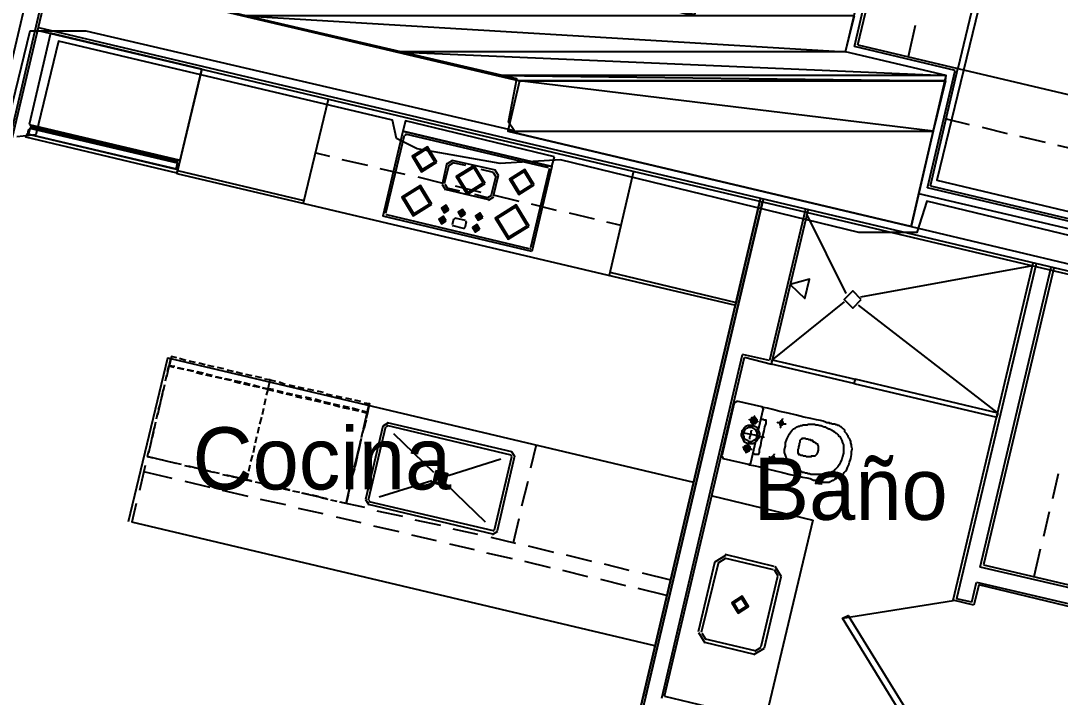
# Model space of a CAD drawing. Header units: feet. Extents: x -84 to 198, y -22 to 181.
# Drawn here: x 80.59 to 100.65, y 33.94 to 47 of the extents above; entities that cross this region are included whole.
import ezdxf
from ezdxf.enums import TextEntityAlignment as Align

# ---------------------------------------------------------------- set-up
doc = ezdxf.new("R2010")
doc.units = ezdxf.units.FT
for name, color, linetype in [('A-AREA-COMUN', 252, 'CONTINUOUS'), ('A-AREA-UNIDAD', 30, 'CONTINUOUS'), ('A-LINEA', 7, 'CONTINUOUS'), ('A-LINEA-FINA', 9, 'CONTINUOUS'), ('A-MURO-CONCRETO', 8, 'CONTINUOUS'), ('A-NOMBRE-ESPACIO', 2, 'CONTINUOUS')]:
    doc.layers.add(name, color=color, linetype=linetype)

msp = doc.modelspace()

# ---------------------------------------------------------------- linework, layer by layer
at = {"layer": 'A-AREA-COMUN'}
msp.add_lwpolyline([(79.968, 43.5556), (80.768, 46.8089), (81.84, 46.8089), (90.112, 44.8889), (90, 45.0489), (90.16, 45.8844), (81.568, 47.8933), (81.408, 48.0533), (81.952, 49.8489), (93.6, 47.1289), (95.488, 55.2533), (85.6, 57.5644), (85.44, 57.76), (85.872, 59.36), (85.712, 59.4133), (85.712, 60.3733), (86.48, 63.5733), (75.968, 66.08)], dxfattribs=at)
at = {"layer": 'A-AREA-UNIDAD'}
for points in [[(76.608, 66.24), (86.592, 64), (86.64, 62.8089), (85.92, 59.6444), (99.008, 56.7644), (98.96, 55.4133), (98.08, 51.5733), (97.792, 51.4844), (97.728, 51.0933), (99.6, 50.6489), (99.648, 49.6), (98.272, 43.9289), (105.232, 42.2756), (105.712, 44.2489), (106.912, 44.2844), (118.48, 41.5289)], [(119.008, 38.0089), (105.632, 41.1556), (105.36, 41.3689), (105.52, 41.9556), (104.56, 41.9556), (98.08, 43.52), (97.888, 42.9156), (96.768, 42.9156), (91.008, 44.32), (89.84, 44.2489), (88.24, 44.5333), (87.84, 44.7289), (87.76, 45.0844), (81.312, 46.6133), (80.88, 44.8), (80.512, 44.7644)]]:
    msp.add_lwpolyline(points, dxfattribs=at)
at = {"layer": 'A-LINEA'}
for p, q in [((96.68, 46.5111), (97.7333, 50.9644)), ((96.7467, 46.5378), (97.7733, 50.8978)), ((99.72, 50.4444), (98.68, 46.0844)), ((79.84, 43.7911), (81.1067, 49.1644)), ((80.0667, 43.4178), (81.4, 49.0978)), ((80.0933, 43.3644), (81.4533, 49.0844)), ((80.92, 46.8178), (115.3467, 38.6711)), ((115.36, 38.7244), (80.9333, 46.8711)), ((97.8533, 46.9111), (97.72, 46.3111)), ((98.6267, 46.0444), (96.68, 46.5111)), ((96.7467, 46.5378), (98.68, 46.0844)), ((98.0933, 43.7778), (98.6267, 46.0444)), ((98.1467, 43.8178), (98.68, 46.0844)), ((98.68, 46.0844), (103.9467, 44.8444)), ((86.52, 45.4844), (86.04, 43.4844)), ((80.7867, 44.9644), (83.6, 44.2978)), ((80.7867, 44.9644), (83.6, 44.2978)), ((98.4533, 45.1111), (98.8933, 45.0044)), ((99.1467, 44.9511), (99.6267, 44.8311)), ((83.6, 44.2711), (80.7867, 44.9378)), ((83.6, 44.2711), (80.7867, 44.9378)), ((87.96, 44.8711), (87.5733, 43.2311)), ((87.9867, 44.7911), (87.6267, 43.2844)), ((90.84, 44.1911), (87.96, 44.8711)), ((88.0246, 44.8039), (88.0005, 44.789)), ((90.7733, 44.1644), (88.0133, 44.8178)), ((99.8667, 44.7778), (100.36, 44.6578)), ((100.6, 44.6044), (101.0933, 44.4844)), ((86.28, 44.4578), (86.5467, 44.3911)), ((86.7867, 44.3244), (87.28, 44.2178)), ((87.52, 44.1511), (88, 44.0444)), ((88.8133, 44.2578), (88.72, 43.8444)), ((88.8533, 44.2178), (88.76, 43.8578)), ((88.92, 44.3088), (88.8157, 44.2444)), ((88.9271, 44.2562), (88.8549, 44.2116)), ((88.9067, 44.3111), (89.7467, 44.1244)), ((88.92, 44.2711), (89.1733, 44.2178)), ((90.84, 44.1911), (90.4533, 42.5511)), ((90.7995, 44.1265), (90.7846, 44.1506)), ((83.6133, 44.1111), (86.0533, 43.5378)), ((88.2533, 43.9911), (88.7333, 43.8711)), ((89.4667, 44.1378), (89.7067, 44.0844)), ((89.76, 44.0044), (89.6667, 43.6444)), ((89.8, 44.0178), (89.7067, 43.6178)), ((89.7584, 43.9973), (89.7138, 44.0695)), ((89.811, 44.0178), (89.7466, 44.1221)), ((90.7867, 44.1378), (90.4267, 42.6178)), ((92.4133, 44.0978), (91.9467, 42.0844)), ((88.7223, 43.8444), (88.7867, 43.7401)), ((88.7733, 43.7511), (89.6133, 43.5511)), ((88.7749, 43.8516), (88.8195, 43.7794)), ((88.8133, 43.7778), (89.0533, 43.7244)), ((88.9733, 43.8178), (89.4667, 43.6978)), ((105.4, 42.0444), (98.0933, 43.7778)), ((98.1467, 43.8178), (105.36, 42.1111)), ((89.3467, 43.6578), (89.6, 43.5911)), ((89.6062, 43.5927), (89.6784, 43.6373)), ((89.6134, 43.5401), (89.7177, 43.6045)), ((89.7067, 43.6444), (90.2, 43.5244)), ((92.5333, 33.6578), (94.8667, 43.5644)), ((94.92, 43.5511), (92.5867, 33.6978)), ((97.92, 43.6711), (105.5067, 41.8844)), ((88.7733, 43.4044), (88.76, 43.3378)), ((88.7867, 43.3911), (88.7733, 43.3244)), ((88.7867, 43.4044), (88.7867, 43.4044)), ((90.44, 43.4711), (90.92, 43.3511)), ((92.6533, 33.9644), (94.9067, 43.5111)), ((94.8533, 43.5244), (94.3867, 41.5111)), ((95.7333, 43.3644), (95.04, 40.4444)), ((90.4533, 42.5511), (87.5733, 43.2311)), ((87.6405, 43.269), (87.6554, 43.245)), ((90.4, 42.6044), (87.6533, 43.2578)), ((88.72, 43.1778), (88.7067, 43.1111)), ((88.7467, 43.1778), (88.72, 43.1111)), ((88.7333, 43.1778), (88.7333, 43.1778)), ((88.92, 43.0711), (88.9467, 43.1778)), ((88.9713, 43.1906), (88.9472, 43.1757)), ((89.1733, 43.1511), (88.9733, 43.1911)), ((89.0933, 43.3244), (89.08, 43.2578)), ((89.1067, 43.3244), (89.0933, 43.2578)), ((89.1067, 43.3244), (89.1067, 43.3244)), ((89.4267, 43.2444), (89.4133, 43.1778)), ((89.44, 43.2444), (89.4267, 43.1778)), ((89.44, 43.2444), (89.44, 43.2444)), ((91.1733, 43.2978), (91.6533, 43.1778)), ((96.52, 41.7378), (95.76, 43.2711)), ((88.9205, 43.0557), (88.9354, 43.0316)), ((89.1333, 42.9911), (88.9333, 43.0444)), ((89.1354, 42.9916), (89.1595, 43.0065)), ((89.1867, 43.1244), (89.16, 43.0044)), ((89.1861, 43.1132), (89.1713, 43.1372)), ((89.3733, 43.0311), (89.36, 42.9644)), ((89.3867, 43.0311), (89.3733, 42.9511)), ((89.3867, 43.0311), (89.3867, 43.0311)), ((91.8933, 43.1244), (92.1733, 43.0578)), ((97.7733, 43.0311), (105.3467, 41.2311)), ((90.4154, 42.5916), (90.4395, 42.6065)), ((91.96, 42.1511), (94.4, 41.5644)), ((100.12, 42.2711), (96.8, 41.6711)), ((98.5867, 35.8178), (100.1333, 42.3244)), ((100.1867, 42.3111), (98.6533, 35.8444)), ((99.1067, 36.4578), (100.48, 42.2444)), ((100.5333, 42.2311), (99.1733, 36.4978)), ((96.48, 41.5778), (95.0933, 40.4578)), ((99.4533, 39.4311), (96.76, 41.5111)), ((92.96, 33.9244), (94.52, 40.5644)), ((95.04, 40.4444), (94.52, 40.5644)), ((83.48, 40.4844), (83.4, 40.1244)), ((83.4533, 40.3511), (83.56, 40.3378)), ((83.7733, 40.4444), (83.6533, 40.4844)), ((83.96, 40.4044), (83.84, 40.4311)), ((84.1467, 40.3644), (84.0267, 40.3911)), ((84.32, 40.3244), (84.2, 40.3511)), ((93.0133, 33.9644), (94.56, 40.5111)), ((83.4, 40.1644), (83.3733, 40.0444)), ((83.6133, 40.3111), (83.7333, 40.2844)), ((83.7333, 40.2711), (83.6133, 40.2978)), ((83.8, 40.2711), (83.92, 40.2444)), ((83.92, 40.2311), (83.8, 40.2578)), ((84.0933, 40.1778), (83.9733, 40.2044)), ((83.9867, 40.2311), (84.1067, 40.2044)), ((84.16, 40.1911), (84.28, 40.1644)), ((84.28, 40.1378), (84.16, 40.1644)), ((84.3467, 40.1378), (84.4667, 40.1111)), ((84.5067, 40.2844), (84.3867, 40.3111)), ((84.6933, 40.2311), (84.5733, 40.2578)), ((84.8667, 40.1911), (84.7467, 40.2178)), ((85.0533, 40.1511), (84.9333, 40.1778)), ((85.24, 40.1111), (85.12, 40.1378)), ((83.36, 39.9778), (83.3333, 39.8578)), ((84.4667, 40.0978), (84.3467, 40.1244)), ((84.64, 40.0578), (84.52, 40.0844)), ((84.5333, 40.0978), (84.6533, 40.0711)), ((84.7067, 40.0578), (84.84, 40.0311)), ((84.8267, 40.0044), (84.7067, 40.0311)), ((84.8933, 40.0178), (85.0133, 39.9911)), ((85.0133, 39.9644), (84.8933, 39.9911)), ((85.2, 39.9244), (85.0667, 39.9511)), ((85.08, 39.9778), (85.2, 39.9378)), ((85.5733, 40.0311), (85.6933, 39.9911)), ((85.76, 39.9778), (85.88, 39.9511)), ((85.9333, 39.9378), (86.0533, 39.9111)), ((96.64, 40.0578), (96.64, 40.0578)), ((96.72, 40.0311), (96.72, 40.0311)), ((83.3333, 39.8844), (83.2267, 39.3911)), ((83.32, 39.8044), (83.2933, 39.6711)), ((85.6533, 39.8311), (85.5333, 39.8578)), ((85.5333, 39.8444), (85.6533, 39.8178)), ((85.7067, 39.8044), (85.8267, 39.7778)), ((85.84, 39.7911), (85.72, 39.8178)), ((86.0133, 39.7511), (85.8933, 39.7778)), ((85.8933, 39.7511), (86.0133, 39.7244)), ((86.2, 39.7111), (86.08, 39.7378)), ((86.12, 39.8978), (86.24, 39.8711)), ((86.3067, 39.8578), (86.4267, 39.8311)), ((86.48, 39.8044), (86.6, 39.7778)), ((86.6667, 39.7644), (86.7867, 39.7378)), ((83.28, 39.6178), (83.24, 39.4978)), ((85.2933, 39.5911), (85.32, 39.7111)), ((85.2933, 39.5911), (85.32, 39.7111)), ((86.08, 39.7111), (86.2, 39.6844)), ((86.2533, 39.6711), (86.3733, 39.6444)), ((86.3867, 39.6578), (86.2667, 39.6978)), ((86.5733, 39.6178), (86.44, 39.6444)), ((86.44, 39.6311), (86.56, 39.6044)), ((86.7467, 39.5778), (86.6267, 39.6044)), ((86.6267, 39.5911), (86.7467, 39.5511)), ((86.8, 39.5378), (86.9333, 39.5111)), ((86.9333, 39.5378), (86.8133, 39.5644)), ((86.8533, 39.7244), (86.9733, 39.6978)), ((87.0267, 39.6844), (87.1467, 39.6578)), ((87.2, 39.1244), (87.3067, 39.5778)), ((87.3067, 39.5778), (87.28, 39.4311)), ((94.36, 39.6311), (94.12, 38.6044)), ((94.4174, 39.6565), (94.3613, 39.6219)), ((94.8933, 39.5511), (94.4133, 39.6578)), ((94.9321, 39.4937), (94.8974, 39.5499)), ((83.2267, 39.4311), (83.2, 39.3111)), ((85.2, 39.2178), (85.24, 39.3511)), ((85.2, 39.2178), (85.24, 39.3511)), ((85.2533, 39.4044), (85.28, 39.5244)), ((85.2533, 39.4044), (85.28, 39.5244)), ((87.12, 39.4844), (86.9867, 39.5244)), ((86.9867, 39.4978), (87.1067, 39.4711)), ((87.28, 39.4444), (87.1733, 39.4711)), ((94.68, 38.4711), (94.92, 39.4978)), ((83.16, 39.1511), (83.0533, 38.6578)), ((83.1867, 39.2578), (83.16, 39.1244)), ((85.16, 39.0444), (85.1867, 39.1644)), ((85.16, 39.0444), (85.1867, 39.1644)), ((87.2533, 39.2978), (87.1867, 39.0578)), ((87.24, 39.2578), (87.2133, 39.1378)), ((87.5733, 39.1778), (87.24, 37.7644)), ((87.6267, 39.1644), (87.2933, 37.7511)), ((87.68, 39.2421), (87.5757, 39.1777)), ((87.6646, 39.1772), (87.6405, 39.1624)), ((90.0533, 38.6178), (87.6533, 39.1911)), ((90.0667, 38.6844), (87.6667, 39.2444)), ((83.1467, 39.0711), (83.12, 38.9511)), ((85.12, 38.8578), (85.1467, 38.9778)), ((85.12, 38.8578), (85.1467, 38.9778)), ((87.16, 38.9378), (87.1067, 38.6978)), ((87.1867, 39.0711), (87.16, 38.9511)), ((88.56, 38.2844), (87.7867, 39.0311)), ((83.1067, 38.8844), (83.08, 38.7644)), ((85.08, 38.6711), (85.1067, 38.8044)), ((85.08, 38.6711), (85.1067, 38.8044)), ((87.0267, 38.3911), (87.1467, 38.8711)), ((87.1467, 38.8978), (87.12, 38.7644)), ((90.5333, 38.8178), (90.4267, 38.3644)), ((83.0533, 38.6978), (83.0267, 38.5911)), ((83.5867, 38.4578), (83.0267, 38.5911)), ((83.0267, 38.5911), (83.1333, 38.5644)), ((83.2, 38.5511), (83.32, 38.5244)), ((85.0267, 38.4978), (85.0667, 38.6178)), ((85.0267, 38.4978), (85.0667, 38.6178)), ((87.08, 38.5778), (87.0133, 38.3244)), ((87.1067, 38.7111), (87.08, 38.5911)), ((89.8533, 38.5378), (88.84, 38.2178)), ((89.7333, 37.1778), (90.0667, 38.5911)), ((89.7867, 37.1644), (90.12, 38.5778)), ((90.0661, 38.5932), (90.0513, 38.6172)), ((90.131, 38.5778), (90.0666, 38.6821)), ((94.1213, 38.5952), (94.1559, 38.539)), ((94.1467, 38.5511), (94.6267, 38.4444)), ((82.9867, 38.4178), (82.88, 37.9378)), ((83.3867, 38.5111), (83.5067, 38.4844)), ((83.56, 38.4711), (83.68, 38.4444)), ((83.7467, 38.4178), (83.8667, 38.3911)), ((84.3067, 38.2844), (83.8267, 38.4044)), ((83.9333, 38.3778), (84.0533, 38.3511)), ((84.1067, 38.3378), (84.24, 38.3111)), ((84.9867, 38.3111), (85.0133, 38.4311)), ((84.9867, 38.3111), (85.0133, 38.4311)), ((87.0267, 38.3511), (86.9867, 38.2178)), ((87.0667, 38.5244), (87.04, 38.4044)), ((94.6359, 38.4324), (94.6921, 38.467)), ((83.5067, 38.1644), (82.96, 38.2978)), ((84.2933, 38.2978), (84.4133, 38.2711)), ((84.48, 38.2444), (84.6, 38.2178)), ((85.04, 38.1244), (84.56, 38.2311)), ((84.6533, 38.2044), (84.7867, 38.1778)), ((86.8667, 37.6844), (86.9733, 38.1511)), ((86.9867, 38.2044), (86.9333, 37.9644)), ((86.9733, 38.1644), (86.9467, 38.0444)), ((100.6133, 38.2578), (100.5067, 37.7778)), ((84.24, 37.9911), (83.76, 38.1111)), ((84.9733, 37.8178), (84.48, 37.9378)), ((85.24, 38.0711), (85.12, 38.0978)), ((85.7733, 37.9511), (85.28, 38.0578)), ((85.4267, 38.0311), (85.2933, 38.0578)), ((85.6, 37.9911), (85.48, 38.0178)), ((85.7867, 37.9378), (85.6667, 37.9644)), ((86.9333, 37.9778), (86.9067, 37.8578)), ((88.52, 38.1244), (87.5067, 37.8044)), ((89.56, 37.3244), (88.8, 38.0578)), ((90.3733, 38.1111), (90.2533, 37.6311)), ((85.7067, 37.6578), (85.2133, 37.7644)), ((85.9733, 37.8978), (85.84, 37.9244)), ((86.4933, 37.7778), (86.0133, 37.8844)), ((86.1467, 37.8578), (86.0267, 37.8844)), ((86.3333, 37.8178), (86.2133, 37.8444)), ((86.52, 37.7644), (86.3867, 37.7911)), ((86.6933, 37.7244), (86.5733, 37.7511)), ((86.9067, 37.8444), (86.8667, 37.6844)), ((86.8933, 37.7911), (86.8667, 37.6844)), ((87.2423, 37.7644), (87.3067, 37.6601)), ((87.3072, 37.749), (87.3221, 37.725)), ((93.9333, 37.8311), (95.88, 37.3644)), ((82.8133, 37.6844), (82.7333, 37.3244)), ((86.4267, 37.4844), (85.9467, 37.5911)), ((87.2267, 37.6044), (86.7467, 37.7111)), ((86.8667, 37.6844), (86.76, 37.7111)), ((87.2933, 37.6711), (89.6933, 37.0978)), ((87.3067, 37.7244), (89.7067, 37.1644)), ((87.96, 37.4311), (87.4667, 37.5378)), ((92.8267, 34.9378), (82.7333, 37.3244)), ((87.16, 37.3111), (86.68, 37.4178)), ((88.6933, 37.2578), (88.2, 37.3644)), ((90.2, 37.3911), (90.0933, 36.9244)), ((95.88, 37.3644), (94.96, 33.4978)), ((100.44, 37.5244), (100.3333, 37.0444)), ((87.8933, 37.1378), (87.4, 37.2444)), ((89.4133, 37.0844), (88.9333, 37.1911)), ((89.6934, 37.0868), (89.7977, 37.1512)), ((89.7087, 37.1516), (89.7328, 37.1665)), ((88.6133, 36.9644), (88.1333, 37.0711)), ((90.1467, 36.9111), (89.6667, 37.0311)), ((89.3467, 36.7911), (88.8667, 36.8978)), ((90.08, 36.6178), (89.5867, 36.7244)), ((90.88, 36.7378), (90.3867, 36.8578)), ((100.2667, 36.8044), (100.1467, 36.2711)), ((90.8133, 36.4444), (90.32, 36.5644)), ((91.6133, 36.5644), (91.12, 36.6844)), ((93.9867, 36.5644), (93.6667, 35.2044)), ((94.0533, 36.5511), (93.72, 35.1911)), ((94.1917, 36.68), (93.9911, 36.5561)), ((94.1764, 36.6151), (94.056, 36.5408)), ((95.12, 36.4044), (94.1733, 36.6311)), ((95.1333, 36.4711), (94.1867, 36.6978)), ((91.5333, 36.2711), (91.0533, 36.3911)), ((92.3333, 36.3911), (91.8533, 36.5111)), ((93.1333, 36.2044), (92.5867, 36.3378)), ((95.2106, 36.2814), (95.1364, 36.4018)), ((95.2755, 36.2661), (95.1517, 36.4666)), ((101.16, 35.9778), (99.1067, 36.4578)), ((99.1733, 36.4978), (101.12, 36.0444)), ((92.2667, 36.0978), (91.7867, 36.2178)), ((94.88, 34.9244), (95.2, 36.2844)), ((94.9467, 34.8978), (95.2667, 36.2711)), ((98.9467, 35.7778), (99.04, 36.1644)), ((99.04, 36.1644), (101.3867, 35.6178)), ((93.0533, 35.9111), (92.5067, 36.0444)), ((99.08, 36.1111), (98.9867, 35.7244)), ((101.4267, 35.5511), (99.08, 36.1111)), ((98.5923, 35.8083), (96.4516, 35.462)), ((98.9867, 35.7244), (98.5867, 35.8178)), ((98.9467, 35.7778), (98.6533, 35.8444)), ((93.6711, 35.1961), (93.795, 34.9956)), ((93.736, 35.1808), (93.8103, 35.0605)), ((93.7867, 35.0044), (94.7467, 34.7778)), ((93.8, 35.0711), (94.76, 34.8444)), ((94.7416, 34.7689), (94.9422, 34.8927)), ((94.757, 34.8338), (94.8773, 34.9081)), ((93.0133, 33.9644), (97.88, 32.8044))]:
    msp.add_line(p, q, dxfattribs=at)
for points in [[(81.4, 47.9244), (90.2133, 45.8444), (89.9867, 44.8711), (97.7733, 43.0311), (98.4533, 45.9511), (96.5067, 46.4044), (98.8933, 56.4578), (85.8933, 59.5378), (85.4267, 57.5911), (95.5067, 55.2044), (93.5867, 47.0978), (81.8533, 49.8711), (81.4, 47.9244)], [(80.7467, 45.0044), (83.6667, 44.3111), (84.08, 46.0711), (81.16, 46.7644), (80.7467, 45.0044)], [(84.08, 46.0711), (83.6, 44.0578), (94.3867, 41.5111)], [(80.72, 44.8178), (80.7333, 44.8978), (80.76, 44.9111), (80.76, 44.9244), (80.7867, 44.9378), (80.7733, 44.9511), (80.7867, 44.9644), (80.7867, 44.9778), (80.7867, 44.9911), (83.6267, 44.3111), (83.6133, 44.3111), (83.6, 44.2978), (83.6133, 44.2844), (83.6, 44.2711), (83.6133, 44.2578), (83.6133, 44.2311), (83.6133, 44.2178), (83.6, 44.1378), (80.72, 44.8178)], [(80.72, 44.8178), (80.7333, 44.8978), (80.76, 44.9111), (80.76, 44.9244), (80.7867, 44.9378), (80.7733, 44.9511), (80.7867, 44.9644), (80.7867, 44.9778), (80.7867, 44.9911), (83.6267, 44.3111), (83.6133, 44.3111), (83.6, 44.2978), (83.6133, 44.2844), (83.6, 44.2711), (83.6133, 44.2578), (83.6133, 44.2311), (83.6133, 44.2178), (83.6, 44.1378), (80.72, 44.8178)], [(90.8933, 44.3778), (88.0133, 45.0711), (87.96, 44.8711), (90.84, 44.1911), (90.8933, 44.3778)], [(83.6, 44.0711), (83.6267, 44.1244), (80.7067, 44.8178), (80.68, 44.7644), (83.6, 44.0711)], [(83.6, 44.0711), (83.6267, 44.1244), (80.7067, 44.8178), (80.68, 44.7644), (83.6, 44.0711)], [(83.5867, 44.1378), (83.6133, 44.2578), (80.76, 44.9244), (80.7333, 44.8178), (83.5867, 44.1378)], [(83.5867, 44.1378), (83.6133, 44.2578), (80.76, 44.9244), (80.7333, 44.8178), (83.5867, 44.1378)], [(88.62, 44.2743), (88.4368, 44.5712), (88.14, 44.3879), (88.3232, 44.0911), (88.62, 44.2743)], [(88.5811, 44.2835), (88.4276, 44.5322), (88.1789, 44.3787), (88.3324, 44.13), (88.5811, 44.2835)], [(89.5523, 43.8651), (89.3393, 44.2101), (88.9944, 43.9971), (89.2073, 43.6521), (89.5523, 43.8651)], [(89.5134, 43.8743), (89.3301, 44.1712), (89.0333, 43.9879), (89.2165, 43.6911), (89.5134, 43.8743)], [(90.5, 43.8343), (90.3168, 44.1312), (90.02, 43.9479), (90.2032, 43.6511), (90.5, 43.8343)], [(90.4611, 43.8435), (90.3076, 44.0922), (90.0589, 43.9387), (90.2124, 43.69), (90.4611, 43.8435)], [(88.5253, 43.462), (88.3024, 43.8231), (87.9414, 43.6002), (88.1643, 43.2392), (88.5253, 43.462)], [(88.4863, 43.4713), (88.2932, 43.7841), (87.9803, 43.591), (88.1735, 43.2781), (88.4863, 43.4713)], [(88.8514, 43.3542), (88.7969, 43.4425), (88.7086, 43.388), (88.7631, 43.2997), (88.8514, 43.3542)], [(88.8254, 43.3604), (88.7907, 43.4165), (88.7346, 43.3819), (88.7693, 43.3257), (88.8254, 43.3604)], [(89.1714, 43.2742), (89.1169, 43.3625), (89.0286, 43.308), (89.0831, 43.2197), (89.1714, 43.2742)], [(90.4042, 43.0395), (90.1516, 43.4486), (89.7425, 43.1961), (89.9951, 42.7869), (90.4042, 43.0395)], [(90.3653, 43.0487), (90.1424, 43.4097), (89.7814, 43.1868), (90.0043, 42.8258), (90.3653, 43.0487)], [(92.5333, 33.6578), (94.8533, 43.5244), (92.5333, 33.6578)], [(94.56, 40.5111), (95.08, 40.3778), (95.7867, 43.3511)], [(88.798, 43.1409), (88.7435, 43.2291), (88.6553, 43.1747), (88.7098, 43.0864), (88.798, 43.1409)], [(88.7721, 43.147), (88.7374, 43.2032), (88.6813, 43.1685), (88.7159, 43.1124), (88.7721, 43.147)], [(89.1454, 43.2804), (89.1107, 43.3365), (89.0546, 43.3019), (89.0893, 43.2457), (89.1454, 43.2804)], [(89.5047, 43.2076), (89.4502, 43.2958), (89.362, 43.2413), (89.4165, 43.1531), (89.5047, 43.2076)], [(89.4787, 43.2137), (89.4441, 43.2699), (89.3879, 43.2352), (89.4226, 43.179), (89.4787, 43.2137)], [(89.4514, 42.9809), (89.3969, 43.0691), (89.3086, 43.0147), (89.3631, 42.9264), (89.4514, 42.9809)], [(89.4254, 42.987), (89.3907, 43.0432), (89.3346, 43.0085), (89.3693, 42.9524), (89.4254, 42.987)], [(96.8133, 41.6244), (96.6467, 41.7911), (96.48, 41.6244), (96.6467, 41.4578), (96.8133, 41.6244)], [(82.6667, 37.3378), (83.4267, 40.4978), (93.5733, 38.0978)], [(83.5467, 40.3111), (83.44, 40.3378), (83.4133, 40.2311)], [(83.6, 40.4978), (83.4933, 40.5244), (83.4533, 40.3511)], [(95.0933, 40.4578), (96.6933, 40.0844), (96.6667, 40.0044), (95.08, 40.3778), (95.0933, 40.4578)], [(95.1333, 40.4178), (95.1333, 40.4178), (95.1333, 40.4178)], [(85.2533, 39.9244), (85.36, 39.8978), (85.4, 40.0711), (85.2933, 40.0844)], [(85.4667, 39.8844), (85.36, 39.8978), (85.4, 40.0711), (85.5067, 40.0444)], [(99.4533, 39.4311), (96.6933, 40.0844), (96.6667, 40.0044), (99.4267, 39.3511), (99.4533, 39.4311)], [(85.3333, 39.7778), (85.36, 39.8844), (85.2533, 39.9111)], [(85.3333, 39.7778), (85.36, 39.8844), (85.4667, 39.8578)], [(87.2133, 39.6311), (87.32, 39.6178), (87.28, 39.4444)], [(94.6267, 38.4444), (94.6533, 38.4311), (94.7333, 38.4178), (94.8533, 38.3911), (94.9867, 38.3511), (95.1333, 38.3244), (95.2933, 38.2844), (95.44, 38.2444), (95.5733, 38.2178), (95.68, 38.1911), (95.76, 38.1778), (95.8267, 38.1644), (95.8667, 38.1511), (95.8933, 38.1378), (95.9067, 38.1378), (95.92, 38.1378), (95.9333, 38.1378), (95.9467, 38.1244), (95.96, 38.1244), (95.9733, 38.1244), (95.9867, 38.1244), (96, 38.1244), (96.0133, 38.1111), (96.0267, 38.1111), (96.04, 38.1111), (96.0533, 38.0978), (96.0667, 38.0978), (96.0933, 38.0978), (96.1067, 38.0978), (96.12, 38.0978), (96.1333, 38.0978), (96.1467, 38.0978), (96.16, 38.0978), (96.1733, 38.0978), (96.2, 38.0978), (96.2133, 38.1111), (96.2267, 38.1111), (96.24, 38.1244), (96.2667, 38.1378), (96.28, 38.1378), (96.2933, 38.1511), (96.3067, 38.1644), (96.3333, 38.1644), (96.3467, 38.1778), (96.36, 38.1911), (96.3867, 38.2044), (96.4, 38.2178), (96.4267, 38.2311), (96.44, 38.2444), (96.4667, 38.2578), (96.48, 38.2844), (96.5067, 38.3111), (96.5333, 38.3378), (96.5467, 38.3778), (96.5733, 38.4311), (96.5867, 38.4844), (96.6133, 38.5511), (96.6267, 38.6311), (96.6267, 38.6844), (96.64, 38.7378), (96.6267, 38.7911), (96.6267, 38.8178), (96.6133, 38.8578), (96.6133, 38.8844), (96.6, 38.9111), (96.5867, 38.9378), (96.5733, 38.9511), (96.56, 38.9778), (96.56, 38.9911), (96.5467, 39.0044), (96.5333, 39.0311), (96.52, 39.0444), (96.5067, 39.0578), (96.4933, 39.0711), (96.4933, 39.0978), (96.48, 39.1111), (96.4667, 39.1244), (96.4533, 39.1378), (96.44, 39.1511), (96.4267, 39.1644), (96.4133, 39.1644), (96.4, 39.1778), (96.3867, 39.1911), (96.3733, 39.1911), (96.36, 39.1911), (96.3467, 39.2044), (96.3333, 39.2044), (96.32, 39.2044), (96.3067, 39.2178), (96.2933, 39.2178), (96.28, 39.2178), (96.2533, 39.2178), (96.24, 39.2311), (96.2267, 39.2311), (96.2133, 39.2311), (96.2, 39.2311), (96.2, 39.2444), (96.1867, 39.2444), (96.1733, 39.2444), (96.1467, 39.2444), (96.12, 39.2578), (96.08, 39.2711), (96.0267, 39.2844), (95.9467, 39.2978), (95.84, 39.3244), (95.7067, 39.3511), (95.56, 39.3911), (95.4, 39.4311), (95.24, 39.4578), (95.1067, 39.4978), (95, 39.5244), (94.92, 39.5378), (94.8933, 39.5511)], [(87.1733, 39.4578), (87.28, 39.4311), (87.2533, 39.3244)], [(94.7867, 39.2711), (94.8, 39.2844), (94.8, 39.2978), (94.7867, 39.2978), (94.7867, 39.3111), (94.7867, 39.3244), (94.7733, 39.3244), (94.7733, 39.3378), (94.76, 39.3378), (94.7467, 39.3378), (94.7333, 39.3378), (94.72, 39.3378), (94.7067, 39.3378), (94.6933, 39.3378), (94.6933, 39.3244), (94.68, 39.3111), (94.68, 39.2978), (94.68, 39.2844), (94.68, 39.2711), (94.68, 39.2578), (94.6933, 39.2444), (94.7067, 39.2311), (94.72, 39.2311), (94.7333, 39.2178), (94.7467, 39.2311), (94.76, 39.2311), (94.7733, 39.2311), (94.7733, 39.2444), (94.7867, 39.2444), (94.7867, 39.2578), (94.7867, 39.2711)], [(94.76, 39.3778), (94.7467, 39.3644), (94.7467, 39.3378), (94.7467, 39.3111), (94.7333, 39.2844), (94.72, 39.2444), (94.72, 39.2044), (94.7067, 39.1778), (94.7067, 39.1511)], [(99.4, 39.4044), (99.4, 39.4044), (99.4, 39.4044)], [(94.84, 38.9778), (94.8533, 39.0044), (94.8533, 39.0444), (94.84, 39.0711), (94.8267, 39.0978), (94.8133, 39.1244), (94.8, 39.1511), (94.7733, 39.1644), (94.7467, 39.1778), (94.72, 39.1911), (94.68, 39.1911), (94.6533, 39.1911), (94.6267, 39.1911), (94.6, 39.1778), (94.5733, 39.1644), (94.5467, 39.1378), (94.5333, 39.1111), (94.5067, 39.0844), (94.5067, 39.0578), (94.4933, 39.0311), (94.4933, 38.9911), (94.5067, 38.9644), (94.52, 38.9378), (94.5333, 38.9111), (94.5467, 38.8844), (94.5733, 38.8711), (94.6, 38.8578), (94.6267, 38.8444), (94.6667, 38.8444), (94.6933, 38.8444), (94.72, 38.8444), (94.7467, 38.8578), (94.7733, 38.8711), (94.8, 38.8978), (94.8133, 38.9244), (94.84, 38.9511), (94.84, 38.9778)], [(94.8, 38.9911), (94.8133, 39.0044), (94.8, 39.0311), (94.8, 39.0578), (94.7867, 39.0844), (94.7867, 39.0978), (94.76, 39.1111), (94.7467, 39.1244), (94.72, 39.1378), (94.7067, 39.1511), (94.68, 39.1511), (94.6533, 39.1511), (94.6267, 39.1511), (94.6133, 39.1378), (94.5867, 39.1244), (94.5733, 39.1111), (94.56, 39.0978), (94.5467, 39.0711), (94.5333, 39.0444), (94.5333, 39.0311), (94.5333, 39.0044), (94.5467, 38.9778), (94.5467, 38.9511), (94.56, 38.9378), (94.5733, 38.9244), (94.6, 38.9111), (94.6133, 38.8978), (94.64, 38.8844), (94.6667, 38.8844), (94.6933, 38.8844), (94.7067, 38.8844), (94.7333, 38.8978), (94.7467, 38.9111), (94.7733, 38.9244), (94.7867, 38.9378), (94.8, 38.9644), (94.8, 38.9911)], [(94.8267, 39.2578), (94.8, 39.2711), (94.7867, 39.2711), (94.7467, 39.2844), (94.72, 39.2844), (94.6933, 39.2978), (94.6667, 39.2978), (94.6533, 39.2978), (94.6533, 39.3111)], [(94.76, 39.2711), (94.76, 39.2844), (94.76, 39.2978), (94.76, 39.3111), (94.7467, 39.3111), (94.7333, 39.3111), (94.72, 39.3111), (94.7067, 39.3111), (94.7067, 39.2978), (94.7067, 39.2844), (94.7067, 39.2711), (94.7067, 39.2578), (94.72, 39.2578), (94.7333, 39.2578), (94.7467, 39.2578), (94.76, 39.2578), (94.76, 39.2711)], [(94.88, 39.3111), (94.8933, 39.3111), (94.9067, 39.3111), (94.92, 39.3111), (94.9333, 39.2978), (94.9467, 39.2978), (94.96, 39.2978), (94.9733, 39.2978), (94.9733, 39.2844), (94.9733, 39.2711), (94.9733, 39.2578), (94.9733, 39.2311), (94.9467, 39.1644), (94.9333, 39.0844), (94.9067, 38.9911), (94.88, 38.8978), (94.8667, 38.8044), (94.84, 38.7244), (94.84, 38.6711), (94.8267, 38.6444), (94.8267, 38.6311), (94.8133, 38.6311), (94.8, 38.6311), (94.7867, 38.6311), (94.7733, 38.6311), (94.76, 38.6311), (94.7467, 38.6444), (94.7333, 38.6444), (94.72, 38.6444)], [(95.36, 39.2178), (95.3467, 39.2178), (95.32, 39.2178), (95.2933, 39.2311), (95.2533, 39.2444), (95.2267, 39.2444), (95.2, 39.2444), (95.1867, 39.2578)], [(95.2933, 39.3244), (95.2933, 39.3111), (95.28, 39.2978), (95.28, 39.2711), (95.2667, 39.2444), (95.2667, 39.2178), (95.2533, 39.1911), (95.2533, 39.1644), (95.2533, 39.1511), (95.24, 39.1378)], [(95.3067, 39.2311), (95.3067, 39.2444), (95.3067, 39.2578), (95.2933, 39.2578), (95.2933, 39.2711), (95.28, 39.2711), (95.2667, 39.2711), (95.2533, 39.2711), (95.2533, 39.2578), (95.24, 39.2578), (95.24, 39.2444), (95.24, 39.2311), (95.24, 39.2178), (95.24, 39.2044), (95.2533, 39.2044), (95.2667, 39.2044), (95.28, 39.2044), (95.2933, 39.2044), (95.2933, 39.2178), (95.3067, 39.2178), (95.3067, 39.2311)], [(95.3467, 38.8578), (95.3733, 38.9244), (95.4, 38.9778), (95.4267, 39.0311), (95.4533, 39.0711), (95.48, 39.0978), (95.5067, 39.1244), (95.5333, 39.1378), (95.5733, 39.1644), (95.6, 39.1778), (95.6267, 39.1778), (95.64, 39.1911), (95.6667, 39.1911), (95.6933, 39.2044), (95.7067, 39.2044), (95.7333, 39.2044), (95.7467, 39.2044), (95.7733, 39.2044), (95.7867, 39.2178), (95.8133, 39.2178), (95.84, 39.2178), (95.8533, 39.2178), (95.88, 39.2178), (95.9067, 39.2178), (95.9333, 39.2044), (95.9467, 39.2044), (95.9733, 39.2044), (96.0133, 39.1911), (96.04, 39.1911), (96.0667, 39.1778), (96.0933, 39.1644), (96.12, 39.1644), (96.1333, 39.1511), (96.16, 39.1378), (96.1867, 39.1244), (96.2, 39.1244), (96.2267, 39.1111), (96.24, 39.0978), (96.2533, 39.0978), (96.2667, 39.0844), (96.2933, 39.0711), (96.3067, 39.0578), (96.32, 39.0444), (96.3333, 39.0444), (96.3467, 39.0311), (96.36, 39.0178), (96.3733, 38.9911), (96.4, 38.9778), (96.4133, 38.9511), (96.4267, 38.9244), (96.44, 38.8978), (96.4533, 38.8578), (96.4667, 38.8178), (96.4667, 38.7644), (96.4667, 38.7111), (96.4667, 38.6578), (96.4533, 38.5911), (96.44, 38.5378), (96.4133, 38.4844), (96.3867, 38.4311), (96.36, 38.3911), (96.3333, 38.3644), (96.3067, 38.3378), (96.28, 38.3111), (96.2533, 38.2978), (96.2267, 38.2844), (96.2133, 38.2711), (96.1867, 38.2578), (96.16, 38.2578), (96.1467, 38.2578), (96.1333, 38.2444), (96.1067, 38.2444), (96.0933, 38.2444), (96.0667, 38.2444), (96.0533, 38.2444), (96.04, 38.2444), (96.0133, 38.2444), (95.9867, 38.2444), (95.9733, 38.2444), (95.9467, 38.2444), (95.92, 38.2444), (95.8933, 38.2444), (95.8667, 38.2444), (95.84, 38.2444), (95.8133, 38.2578), (95.7867, 38.2578), (95.76, 38.2711), (95.7333, 38.2711), (95.7067, 38.2844), (95.68, 38.2844), (95.6667, 38.2978), (95.64, 38.3111), (95.6267, 38.3244), (95.6, 38.3244), (95.5867, 38.3378), (95.5733, 38.3511), (95.5467, 38.3644), (95.5333, 38.3778), (95.52, 38.3911), (95.4933, 38.3911), (95.48, 38.4044), (95.4667, 38.4311), (95.44, 38.4444), (95.4267, 38.4578), (95.4133, 38.4844), (95.3867, 38.5111), (95.3733, 38.5511), (95.36, 38.5778), (95.3467, 38.6178), (95.3333, 38.6711), (95.3333, 38.7244), (95.3467, 38.7911), (95.3467, 38.8578)], [(94.9467, 38.9511), (94.9333, 38.9644), (94.8933, 38.9644), (94.8267, 38.9778), (94.76, 39.0044), (94.68, 39.0178), (94.6133, 39.0311), (94.5467, 39.0444), (94.5067, 39.0578), (94.4933, 39.0578)], [(94.6933, 39.0978), (94.6933, 39.0844), (94.68, 39.0711), (94.68, 39.0444), (94.6667, 39.0178), (94.6667, 38.9911), (94.6533, 38.9644), (94.6533, 38.9378), (94.6533, 38.9244)], [(95.5867, 38.6978), (95.5867, 38.6844), (95.5867, 38.6711), (95.5867, 38.6578), (95.6, 38.6578), (95.6, 38.6444), (95.6, 38.6311), (95.6133, 38.6311), (95.6267, 38.6311), (95.64, 38.6178), (95.6533, 38.6178), (95.6667, 38.6178), (95.68, 38.6178), (95.6933, 38.6044), (95.7067, 38.6044), (95.72, 38.6044), (95.7333, 38.6044), (95.7467, 38.5911), (95.76, 38.5911), (95.7733, 38.5911), (95.7867, 38.5911), (95.8, 38.5911), (95.8133, 38.5911), (95.8267, 38.5911), (95.84, 38.5911), (95.8533, 38.5911), (95.8533, 38.6044), (95.8667, 38.6044), (95.88, 38.6044), (95.8933, 38.6044), (95.9067, 38.6044), (95.92, 38.6044), (95.9333, 38.6178), (95.9467, 38.6311), (95.96, 38.6444), (95.9733, 38.6711), (95.9867, 38.7111), (95.9867, 38.7378), (95.9867, 38.7644), (95.9867, 38.7911), (95.9733, 38.8178), (95.9733, 38.8311), (95.96, 38.8311), (95.9467, 38.8444), (95.9333, 38.8444), (95.9333, 38.8578), (95.92, 38.8578), (95.9067, 38.8711), (95.8933, 38.8711), (95.8933, 38.8844), (95.88, 38.8844), (95.88, 38.8978), (95.8667, 38.8978), (95.8533, 38.8978), (95.84, 38.8978), (95.84, 38.9111), (95.8267, 38.9111), (95.8, 38.9111), (95.7867, 38.9244), (95.7733, 38.9244), (95.76, 38.9244), (95.7467, 38.9244), (95.7333, 38.9378), (95.72, 38.9378), (95.7067, 38.9378), (95.6933, 38.9378), (95.68, 38.9378), (95.6667, 38.9378), (95.6667, 38.9244), (95.6533, 38.9244), (95.64, 38.9111), (95.6267, 38.8978), (95.6267, 38.8711), (95.6133, 38.8444), (95.6133, 38.8178), (95.6, 38.7778), (95.6, 38.7511), (95.5867, 38.7244), (95.5867, 38.6978)], [(94.7067, 38.7244), (94.6933, 38.7244), (94.68, 38.7378), (94.6533, 38.7378), (94.6267, 38.7378), (94.6, 38.7511), (94.5733, 38.7644), (94.5467, 38.7644), (94.52, 38.7644)], [(94.6667, 38.7378), (94.6667, 38.7511), (94.6667, 38.7644), (94.6667, 38.7778), (94.6533, 38.7778), (94.6533, 38.7911), (94.64, 38.8044), (94.6267, 38.8044), (94.6133, 38.8044), (94.6, 38.8044), (94.5867, 38.8044), (94.5733, 38.7911), (94.56, 38.7911), (94.56, 38.7778), (94.5467, 38.7644), (94.5467, 38.7511), (94.5467, 38.7378), (94.5467, 38.7244), (94.56, 38.7244), (94.56, 38.7111), (94.5733, 38.7111), (94.5733, 38.6978), (94.5867, 38.6978), (94.6, 38.6844), (94.6133, 38.6844), (94.6267, 38.6978), (94.64, 38.6978), (94.6533, 38.7111), (94.6667, 38.7244), (94.6667, 38.7378)], [(94.64, 38.7378), (94.64, 38.7511), (94.64, 38.7644), (94.6267, 38.7644), (94.6267, 38.7778), (94.6133, 38.7778), (94.6, 38.7778), (94.5867, 38.7778), (94.5867, 38.7644), (94.5733, 38.7511), (94.5733, 38.7378), (94.5867, 38.7378), (94.5867, 38.7244), (94.6, 38.7244), (94.6133, 38.7111), (94.6133, 38.7244), (94.6267, 38.7244), (94.64, 38.7244), (94.64, 38.7378)], [(94.64, 38.8711), (94.6267, 38.8444), (94.6267, 38.8178), (94.6133, 38.7778), (94.6133, 38.7511), (94.6, 38.7111), (94.5867, 38.6844), (94.5867, 38.6578)], [(95.2, 38.5378), (95.1733, 38.5378), (95.16, 38.5511), (95.12, 38.5511), (95.0933, 38.5644), (95.0667, 38.5644), (95.04, 38.5778), (95.0267, 38.5778)], [(95.1333, 38.6444), (95.1333, 38.6311), (95.12, 38.6178), (95.12, 38.5911), (95.1067, 38.5644), (95.1067, 38.5378), (95.0933, 38.5111), (95.0933, 38.4844), (95.08, 38.4711), (95.08, 38.4578)], [(95.1467, 38.5511), (95.1467, 38.5644), (95.1333, 38.5778), (95.1333, 38.5911), (95.12, 38.5911), (95.1067, 38.5911), (95.0933, 38.5911), (95.0933, 38.5778), (95.08, 38.5778), (95.08, 38.5644), (95.08, 38.5511), (95.08, 38.5378), (95.08, 38.5244), (95.0933, 38.5244), (95.1067, 38.5244), (95.12, 38.5244), (95.1333, 38.5244), (95.1333, 38.5378), (95.1467, 38.5378), (95.1467, 38.5511)], [(84.84, 38.1644), (84.9467, 38.1378), (84.9733, 38.2444)], [(85.0533, 38.1111), (84.9467, 38.1378), (84.9733, 38.2444)], [(88.5991, 38.3129), (88.5449, 38.0836), (88.7742, 38.0293), (88.8285, 38.2587), (88.5991, 38.3129)], [(88.6201, 38.2789), (88.5789, 38.1046), (88.7532, 38.0633), (88.7944, 38.2377), (88.6201, 38.2789)], [(94.435, 35.5689), (94.6355, 35.6927), (94.5117, 35.8933), (94.3111, 35.7695), (94.435, 35.5689)], [(94.4442, 35.6078), (94.5966, 35.7019), (94.5025, 35.8544), (94.3501, 35.7603), (94.4442, 35.6078)], [(97.9333, 33.0578), (96.4533, 35.4711), (96.56, 35.5244), (98.04, 33.1244), (97.9333, 33.0578)]]:
    msp.add_lwpolyline(points, dxfattribs=at)
at = {"layer": 'A-LINEA-FINA'}
msp.add_lwpolyline([(95.72, 41.6444), (95.8133, 42.0178), (95.44, 41.9111), (95.72, 41.6444), (95.72, 41.6444)], dxfattribs=at)
at = {"layer": 'A-MURO-CONCRETO'}
for points in [[(96.68, 47.0978), (84.9067, 47.0978), (96.5067, 46.4044), (96.68, 47.0978)], [(84.9067, 47.0978), (96.5067, 46.4044), (87.8267, 46.4044), (84.9067, 47.0978), (84.9067, 47.0978)], [(96.5067, 46.4044), (87.8267, 46.4044), (98.4533, 45.9511), (96.5067, 46.4044)], [(87.8267, 46.4044), (98.4533, 45.9511), (89.7733, 45.9511), (87.8267, 46.4044), (87.8267, 46.4044)], [(98.4533, 45.9511), (89.7733, 45.9511), (98.44, 45.8444), (98.4533, 45.9511)], [(89.7733, 45.9511), (98.44, 45.8444), (90.2133, 45.8444), (89.7733, 45.9511), (89.7733, 45.9511)], [(90.2133, 45.8444), (89.9867, 44.8711), (98.2, 44.8711), (90.2133, 45.8444)], [(90.2133, 45.8444), (98.44, 45.8444), (98.2, 44.8711), (90.2133, 45.8444), (90.2133, 45.8444)], [(89.9867, 44.8711), (98.2, 44.8711), (97.7733, 43.0311), (89.9867, 44.8711), (89.9867, 44.8711)]]:
    msp.add_lwpolyline(points, dxfattribs=at)

# ---------------------------------------------------------------- texts
at = {"layer": 'A-NOMBRE-ESPACIO'}
for s, p in [('Cocina', (86.4, 37.9556)), ('Baño', (96.608, 37.3689))]:
    msp.add_text(s, height=1.2, dxfattribs=at).set_placement(p, align=Align.CENTER)

doc.saveas('drawing.dxf')
